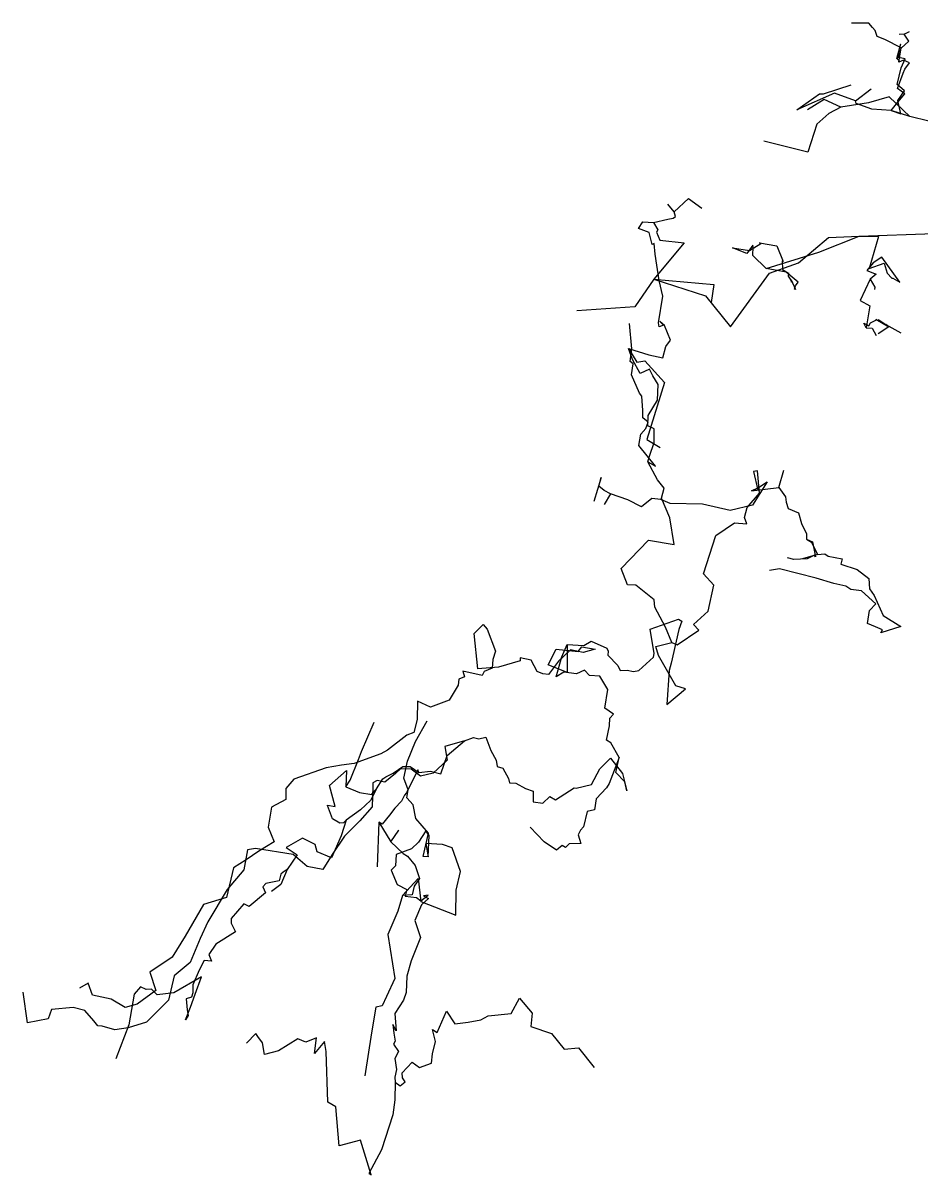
# Model space of a CAD drawing. Extents: x -330 to 330, y -212 to 212.
# Drawn here: x -329.8 to 1, y -212 to 212 of the extents above; entities that cross this region are included whole.
import ezdxf

# ---------------------------------------------------------------- set-up
doc = ezdxf.new("R2010")
doc.units = 0
doc.layers.add('CentreLine', color=5, linetype='CONTINUOUS')

msp = doc.modelspace()

# ---------------------------------------------------------------- linework, layer by layer
at = {"layer": 'CentreLine'}
for p, q in [((-18.59, 211.96, 351.65), (-24.93, 211.96, 334.23)), ((-17.3, 210.37, 355.07), (-18.59, 211.96, 355.25)), ((-18.59, 211.96, 355.25), (-18.59, 211.96, 351.65)), ((-16.3, 209.26, 352.94), (-17.3, 210.37, 355.07)), ((-15.55, 206.97, 352.94), (-16.3, 209.26, 352.94)), ((-5.56, 207.88, 361.62), (-7.38, 207.79, 361.2)), ((-5.56, 207.88, 361.62), (-3.63, 208.82, 364.7)), ((-3.83, 205.32, 361.25), (-5.56, 207.88, 361.62)), ((-12.72, 205.88, 352.51), (-15.55, 206.97, 352.94)), ((-6.69, 202.81, 355.46), (-12.72, 205.88, 349.78)), ((-12.72, 205.88, 349.78), (-12.72, 205.88, 352.51)), ((-8.31, 198.97, 355.07), (-6.79, 204.26, 355.07)), ((-6.79, 204.26, 355.07), (-6.79, 204.26, 350.07)), ((-6.64, 202.7, 359.2), (-3.83, 205.32, 361.25)), ((-7.68, 199.33, 357.78), (-8.31, 198.97, 355.07)), ((-7.68, 199.33, 357.78), (-6.64, 202.7, 359.2)), ((-5.27, 198.81, 358.44), (-7.68, 199.33, 357.78)), ((-7.53, 197.5, 353.92), (-6.69, 202.81, 355.46)), ((-8.31, 198.97, 355.07), (-7.11, 197.64, 354.76)), ((-8.17, 189.32, 354.78), (-6.75, 195.48, 357.46)), ((-5.9, 198.26, 357.77), (-7.53, 197.5, 356.37)), ((-7.53, 197.5, 356.37), (-7.53, 197.5, 353.92)), ((-6.75, 195.48, 357.46), (-5.27, 198.81, 358.44)), ((-3.62, 197.29, 358.43), (-5.9, 198.26, 357.77)), ((-5.4, 195, 357.32), (-3.62, 197.29, 358.43)), ((-8.04, 187.83, 354.44), (-5.97, 193.54, 357.01)), ((-5.97, 193.54, 357.01), (-5.4, 195, 357.32)), ((-35.3, 185.9, 294.71), (-25.14, 189.2, 295.27)), ((-23.5, 183.3, 310.68), (-17.74, 187.79, 310.55)), ((-5.47, 187.06, 354.72), (-8.17, 189.32, 354.78)), ((-8.17, 189.32, 354.78), (-8.17, 189.32, 349.78)), ((-5.38, 185.96, 354.15), (-8.04, 187.83, 354.44)), ((-7.96, 183.5, 353.63), (-5.47, 187.06, 354.72)), ((-31.28, 186.13, 307.16), (-45.1, 179.98, 312.97)), ((-45.1, 179.98, 312.97), (-36.71, 185.85, 305.8)), ((-35.05, 183.78, 356.87), (-41.15, 179.97, 360.37)), ((-36.71, 185.85, 305.8), (-35.3, 185.9, 299.7)), ((-35.3, 185.9, 299.7), (-35.3, 185.9, 294.71)), ((-28.9, 181.04, 353.58), (-35.05, 183.78, 356.87)), ((-23.5, 183.3, 310.68), (-31.28, 186.13, 307.16)), ((-18.74, 182.65, 353.04), (-28.9, 181.04, 353.58)), ((-23.25, 182.4, 307.2), (-23.5, 183.3, 310.68)), ((-17.46, 180.29, 337.26), (-23.25, 182.4, 331.7)), ((-23.25, 182.4, 331.7), (-23.25, 182.4, 307.2)), ((-11.06, 184.85, 355.64), (-18.74, 182.65, 353.04)), ((-3.51, 177.56, 351.18), (-11.06, 184.85, 355.64)), ((-10.38, 179.79, 353.8), (-7.98, 182.87, 353.8)), ((-7.98, 182.87, 353.8), (-5.38, 185.96, 354.15)), ((-6.82, 178.56, 353.72), (-7.96, 183.5, 353.63)), ((-33.35, 178.67, 354.84), (-37.74, 174.71, 350.22)), ((-28.9, 181.04, 353.58), (-33.35, 178.67, 354.84)), ((-10.38, 179.79, 339.7), (-17.46, 180.29, 337.26)), ((-3.51, 177.56, 351.18), (-10.38, 179.79, 352.2)), ((-10.38, 179.79, 352.2), (-10.38, 179.79, 339.7)), ((-10.38, 179.79, 352.2), (-6.82, 178.56, 353.72)), ((-10.38, 179.79, 352.2), (-10.38, 179.79, 353.8)), ((-37.74, 174.71, 350.22), (-41.06, 164.5, 348.33)), ((16.97, 172.45, 355.28), (-3.51, 177.56, 351.18)), ((-41.06, 164.5, 348.33), (-57.26, 168.54, 348.62)), ((-90.25, 142.46, 201.36), (-92.49, 145.33, 204.01)), ((-92.49, 145.33, 204.01), (-92.49, 145.33, 207.83)), ((-90.25, 142.46, 201.36), (-85, 147.36, 199.57)), ((-85, 147.36, 199.57), (-80.02, 143.87, 200.43)), ((-85, 147.36, 199.57), (-85, 147.36, 218.07)), ((-92.49, 139.82, 198.96), (-90.56, 140.19, 198.21)), ((-90.56, 140.19, 198.21), (-89.76, 140.77, 201.24)), ((-89.76, 140.77, 201.24), (-90.25, 142.46, 201.36)), ((-103.33, 136.3, 197.56), (-101.76, 138.81, 197.67)), ((-99.4, 134.87, 197.12), (-103.33, 136.3, 197.56)), ((-101.76, 138.81, 197.67), (-97.77, 138.6, 198.3)), ((-97.77, 138.6, 198.3), (-92.49, 139.82, 198.96)), ((-97.77, 138.6, 198.3), (-96.24, 135.83, 199.32)), ((-96.24, 135.83, 199.32), (-96.73, 135.03, 200.2)), ((-98.3, 130.44, 194.9), (-99.4, 134.87, 197.12)), ((-96.73, 135.03, 200.2), (-95.53, 132.05, 199.64)), ((-95.53, 132.05, 199.64), (-86.5, 131.1, 196.69)), ((-44.46, 123.75, 236), (-33.47, 132.98, 244.28)), ((-36.93, 127.58, 239.37), (-22.1, 133.57, 244.88)), ((-33.47, 132.98, 244.28), (-22.1, 133.57, 244.88)), ((-22.1, 133.57, 244.88), (5.41, 134.53, 251.23)), ((-22.1, 133.57, 244.88), (-15.04, 133.45, 244.39)), ((-15.04, 133.45, 244.39), (-18.43, 121.63, 221.25)), ((-97.54, 130.78, 194.73), (-98.3, 130.44, 194.9)), ((-86.5, 131.1, 196.69), (-97.74, 117.71, 210.34)), ((-97.26, 126.85, 150.21), (-97.54, 130.78, 151.34)), ((-97.54, 130.78, 151.34), (-97.54, 130.78, 194.73)), ((-63.43, 127.11, 154.35), (-68.72, 129.25, 152.4)), ((-68.72, 129.25, 152.4), (-62.45, 128.22, 154.15)), ((-61.31, 130.19, 185.73), (-63.43, 127.11, 154.35)), ((-62.45, 128.22, 154.15), (-58.34, 130.84, 154.07)), ((-61.23, 130.08, 207.92), (-61.31, 130.19, 185.73)), ((-61.31, 126.46, 228.27), (-61.17, 129.56, 218.16)), ((-61.17, 129.56, 218.16), (-61.23, 130.08, 207.92)), ((-58.34, 130.84, 154.07), (-58.86, 131.04, 170.63)), ((-58.86, 131.04, 170.63), (-52.45, 129.99, 173.09)), ((-56.4, 121.63, 222.88), (-36.93, 127.58, 239.37)), ((-52.45, 129.99, 173.09), (-50.07, 124.25, 175.37)), ((-95.73, 117.16, 143.09), (-97.26, 126.85, 150.21)), ((-56.4, 121.63, 222.88), (-61.31, 126.46, 228.27)), ((-55.12, 119.87, 229.45), (-44.46, 123.75, 236)), ((-50.07, 124.25, 175.37), (-50.44, 124.4, 188.93)), ((-50.44, 124.4, 188.93), (-50.31, 121.24, 189.14)), ((-16.95, 123.77, 187.75), (-19.38, 120.88, 179.65)), ((-18.43, 121.63, 221.25), (-12.98, 123.61, 219.7)), ((-13.87, 125.77, 211.69), (-16.95, 123.77, 210.5)), ((-16.95, 123.77, 210.5), (-16.95, 123.77, 187.75)), ((-7.17, 116.55, 207.32), (-13.87, 125.77, 211.69)), ((-12.98, 123.61, 219.7), (-11.91, 119.86, 218.8)), ((-69.48, 100.11, 219.08), (-55.12, 119.87, 229.45)), ((-48.95, 120.22, 222.26), (-56.4, 121.63, 222.88)), ((-50.31, 121.24, 189.14), (-48.11, 119.94, 189.33)), ((-44.54, 116.65, 217.27), (-48.95, 120.22, 222.26)), ((-48.2, 119.98, 186.65), (-48.29, 118.77, 186.78)), ((-48.29, 118.77, 186.78), (-46.83, 116.54, 186.82)), ((-48.11, 119.94, 189.33), (-48.2, 119.98, 186.65)), ((-19.38, 120.88, 179.65), (-15.84, 119.59, 179.12)), ((-15.84, 119.59, 179.12), (-18.12, 117.75, 173.38)), ((-11.91, 119.86, 218.8), (-10.16, 118.12, 218.41)), ((-97.74, 117.71, 210.34), (-104.63, 107.5, 207.04)), ((-97.74, 117.71, 210.34), (-78.74, 111.54, 205.36)), ((-97.74, 117.71, 210.34), (-75.68, 115.78, 200.49)), ((-94.42, 111.49, 144.43), (-95.73, 117.16, 143.09)), ((-75.68, 115.78, 198.39), (-76.62, 109.11, 190.07)), ((-75.68, 115.78, 200.49), (-75.68, 115.78, 198.39)), ((-47.05, 116.63, 196.65), (-47.13, 117.49, 199.06)), ((-47.13, 117.49, 199.06), (-45.59, 113.85, 199.91)), ((-46.83, 116.54, 186.82), (-47.05, 116.63, 196.65)), ((-45.94, 113.99, 212.94), (-45.57, 115.27, 216.82)), ((-45.57, 115.27, 216.82), (-44.54, 116.65, 217.27)), ((-18.12, 117.75, 128.62), (-21.77, 109.91, 136.14)), ((-18.12, 117.75, 173.38), (-18.12, 117.75, 145.23)), ((-18.12, 117.75, 145.23), (-18.12, 117.75, 128.62)), ((-18.12, 117.75, 128.62), (-16.35, 114.8, 128.62)), ((-16.35, 114.8, 128.62), (-16.53, 113.92, 127.51)), ((-10.16, 118.12, 218.41), (-9.75, 118.04, 219.95)), ((-9.75, 118.04, 219.95), (-7.17, 116.55, 220.22)), ((-7.17, 116.55, 220.22), (-7.17, 116.55, 207.32)), ((-95.97, 101.68, 140.22), (-94.42, 111.49, 144.43)), ((-78.74, 111.54, 205.36), (-69.48, 100.11, 219.08)), ((-45.59, 113.85, 199.91), (-45.94, 113.99, 212.94)), ((-16.53, 113.92, 127.51), (-16.53, 113.92, 113.19)), ((-104.63, 107.5, 207.04), (-126.01, 106.01, 194.67)), ((-21.77, 109.91, 136.14), (-18.25, 107.87, 137.54)), ((-18.25, 107.87, 137.54), (-19.53, 99.84, 136.68)), ((-93.83, 100.61, 133.52), (-95.51, 102.1, 134.21)), ((-95.51, 102.1, 134.21), (-94.11, 100.79, 136.57)), ((-17.92, 101.68, 132.74), (-15.73, 102.7, 129.85)), ((-15.73, 102.7, 129.85), (-15.96, 102.98, 125.74)), ((-15.96, 102.98, 125.74), (-11.2, 100.12, 122.79)), ((-11.2, 100.12, 114.63), (-15.12, 102.76, 114.3)), ((-105.8, 92.01, -51.29), (-106.62, 101.38, -49.29)), ((-95.75, 100.1, 138.17), (-95.97, 101.68, 140.22)), ((-94.11, 100.79, 136.57), (-95.75, 100.1, 138.17)), ((-91.6, 95.23, 41.8), (-93.83, 100.61, 40.83)), ((-93.83, 100.61, 40.83), (-93.83, 100.61, 68.02)), ((-93.83, 100.61, 68.02), (-93.83, 100.61, 77.31)), ((-93.83, 100.61, 77.31), (-93.83, 100.61, 79.53)), ((-93.83, 100.61, 79.53), (-93.83, 100.61, 102.83)), ((-93.83, 100.61, 102.83), (-93.83, 100.61, 114.74)), ((-93.83, 100.61, 114.74), (-93.83, 100.61, 133.52)), ((-19.53, 99.84, 136.68), (-20.49, 101.51, 136.02)), ((-20.49, 101.51, 136.02), (-18.62, 100.47, 134.97)), ((-19.53, 99.84, 136.68), (-19.53, 99.84, 116.75)), ((-19.53, 99.84, 136.68), (-17.39, 99.61, 137.34)), ((-18.62, 100.47, 134.97), (-17.92, 101.68, 132.74)), ((-17.39, 99.61, 137.34), (-15.92, 96.97, 137.5)), ((-11.2, 100.12, 114.63), (-15.18, 97.55, 115.64)), ((-11.2, 100.12, 114.63), (-12.31, 101.02, 115.87)), ((-12.31, 101.02, 115.87), (-6.78, 97.95, 118.42)), ((-11.2, 100.12, 122.79), (-11.2, 100.12, 114.63)), ((-93.34, 92.93, 39.3), (-91.6, 95.23, 41.8)), ((-105.49, 88.18, 30.07), (-107.04, 92.23, 29.76)), ((-107.04, 92.23, 29.76), (-99.57, 89.8, 31.29)), ((-107.04, 92.23, 29.76), (-103.89, 87.19, 32.79)), ((-106.36, 87.4, -53.26), (-105.8, 92.01, -51.29)), ((-99.57, 89.8, 31.29), (-94.39, 88.7, 31.1)), ((-94.39, 88.7, 31.1), (-93.34, 92.93, 39.3)), ((-105.27, 86.49, -53), (-106.36, 87.4, -53.26)), ((-105.97, 82.48, -52.21), (-105.27, 86.49, -53)), ((-102.7, 82.93, 19.35), (-105.49, 88.18, 30.07)), ((-103.89, 87.19, 32.79), (-100.98, 87.65, 33.42)), ((-100.98, 87.65, 33.42), (-93.83, 79.71, 20.22)), ((-102.99, 75.79, -52.6), (-105.97, 82.48, -52.21)), ((-99.27, 84.6, 16.68), (-102.7, 82.93, 19.35)), ((-98.09, 82.17, 15.96), (-99.27, 84.6, 16.68)), ((-96.14, 78.93, -3.49), (-98.09, 82.17, 15.96)), ((-93.83, 79.71, 20.22), (-100.25, 58.71, 24.49)), ((-96.34, 73.18, -5.81), (-96.14, 78.93, -3.49)), ((-102.17, 74.66, -52.45), (-102.99, 75.79, -52.6)), ((-101.71, 69.32, -51.6), (-102.17, 74.66, -52.45)), ((-99.76, 67.5, -6.74), (-96.34, 73.18, -5.81)), ((-101.8, 66.69, -50.65), (-101.71, 69.32, -51.6)), ((-99.77, 65.04, -48.75), (-101.8, 66.69, -50.65)), ((-100.59, 62.79, -47.87), (-99.77, 65.04, -48.75)), ((-99.96, 63.69, -7.08), (-99.76, 67.5, -6.74)), ((-97.53, 62.61, -8.74), (-99.96, 63.69, -7.08)), ((-103.26, 56.46, -47.87), (-102.52, 60.64, -47.87)), ((-102.52, 60.64, -47.87), (-100.59, 62.79, -47.87)), ((-97.62, 57.61, -10.76), (-97.53, 62.61, -8.74)), ((-97.09, 48.85, -51.06), (-103.26, 56.46, -47.87)), ((-100.25, 58.71, 24.49), (-95.38, 55.78, 28.18)), ((-99.27, 52.51, -15.1), (-97.62, 57.61, -10.76)), ((-99.93, 50.49, -21.66), (-99.27, 52.51, -15.1)), ((-96.29, 43.91, -50.46), (-99.93, 50.49, -52.06)), ((-99.93, 50.49, -52.06), (-99.93, 50.49, -21.66)), ((-99.93, 50.49, -52.06), (-97.09, 48.85, -51.06)), ((-59.53, 47.19, -84.79), (-60.99, 46.88, -86.51)), ((-60.99, 46.88, -86.51), (-59.43, 40.11, -86.87)), ((-58.81, 39, -84.5), (-59.53, 47.19, -84.79)), ((-51.71, 41.02, -103.98), (-49.87, 47.43, -102.19)), ((-117.05, 44.7, -212.51), (-119.74, 35.91, -215.32)), ((-117.97, 41.51, -205.71), (-117.05, 44.7, -212.51)), ((-93.93, 40.78, -54.12), (-96.29, 43.91, -50.46)), ((-55.99, 43.15, -138.42), (-61.39, 34.51, -138.59)), ((-59.15, 41.09, -109.09), (-55.99, 43.15, -112.61)), ((-55.99, 43.15, -112.61), (-55.99, 43.15, -138.42)), ((-115.96, 39.88, -204.09), (-117.97, 41.51, -205.71)), ((-113.61, 38.68, -203.18), (-115.97, 34.74, -201.04)), ((-113.61, 38.68, -203.18), (-115.96, 39.88, -204.09)), ((-107.25, 36.49, -201.26), (-113.61, 38.68, -203.18)), ((-94.91, 37.11, -58.76), (-93.93, 40.78, -57.75)), ((-93.93, 40.78, -57.75), (-93.93, 40.78, -54.12)), ((-63.4, 33.72, -84.62), (-58.81, 39, -84.5)), ((-61.71, 39.79, -108.89), (-59.15, 41.09, -109.09)), ((-61.71, 39.79, -108.89), (-51.71, 41.02, -103.98)), ((-59.43, 40.11, -86.87), (-61.71, 39.79, -87.11)), ((-61.71, 39.79, -87.11), (-61.71, 39.79, -108.89)), ((-51.71, 41.02, -103.98), (-49.24, 37.61, -107.27)), ((-102.22, 33.93, -199.64), (-107.25, 36.49, -201.26)), ((-98.47, 36.96, -197.78), (-102.22, 33.93, -199.64)), ((-95.17, 36.56, -194.34), (-98.47, 36.96, -197.78)), ((-91.66, 35.14, -164.17), (-95.17, 36.56, -169.19)), ((-95.17, 36.56, -169.19), (-95.17, 36.56, -194.34)), ((-91.81, 29.81, -58.76), (-94.91, 37.11, -58.76)), ((-79.79, 34.93, -160.54), (-91.66, 35.14, -164.17)), ((-69.66, 32.6, -146.24), (-79.79, 34.93, -160.54)), ((-61.39, 34.51, -138.59), (-69.66, 32.6, -146.24)), ((-49.24, 37.61, -107.27), (-49.03, 35.68, -110.38)), ((-49.03, 35.68, -110.38), (-48.22, 33.3, -110.64)), ((-90.26, 20, -58.76), (-91.81, 29.81, -58.76)), ((-64.34, 29.95, -81.9), (-63.4, 33.72, -84.62)), ((-63.47, 27.69, -80.97), (-64.34, 29.95, -81.9)), ((-48.22, 33.3, -110.64), (-44.52, 31.73, -111.8)), ((-44.52, 31.73, -111.8), (-43.37, 27.73, -112.6)), ((-74.88, 23.41, -79.65), (-68.05, 28.01, -80.08)), ((-68.05, 28.01, -80.08), (-63.47, 27.69, -80.97)), ((-43.37, 27.73, -112.6), (-41.49, 24.03, -113.26)), ((-109.7, 11.28, -57.82), (-99.67, 21.66, -60.62)), ((-99.67, 21.66, -60.62), (-90.26, 20, -58.76)), ((-79.45, 9.32, -80.43), (-74.88, 23.41, -79.65)), ((-41.49, 24.03, -113.26), (-41.56, 21.97, -111.97)), ((-41.56, 21.97, -111.97), (-39.67, 20.93, -112.28)), ((-41.56, 21.97, -111.97), (-39.36, 21, -112.44)), ((-39.67, 20.93, -112.28), (-37.43, 16.33, -112.72)), ((-39.36, 21, -112.44), (-38.2, 15.54, -114.36)), ((-46.17, 14.55, -119.07), (-48.48, 15.21, -119.89)), ((-41.25, 14.81, -116.77), (-46.17, 14.55, -119.07)), ((-37.43, 16.33, -112.72), (-43, 14.74, -116.34)), ((-38.54, 16.07, -115.11), (-41.25, 14.81, -116.77)), ((-38.2, 15.54, -114.36), (-38.54, 16.07, -115.11)), ((-37.43, 16.33, -112.72), (-34.81, 16.66, -111.08)), ((-34.81, 16.66, -111.08), (-33.5, 15.77, -112.31)), ((-33.5, 15.77, -112.31), (-28.41, 14.78, -113.32)), ((-28.41, 14.78, -113.32), (-28.91, 12.76, -116.65)), ((-28.91, 12.76, -116.65), (-28.91, 12.76, -121.28)), ((-28.91, 12.76, -121.28), (-22.92, 10.81, -120.95)), ((-107.37, 5.19, -57.7), (-109.7, 11.28, -57.82)), ((-75.67, 5.11, -81.73), (-79.45, 9.32, -80.43)), ((-51.48, 11.05, -155.57), (-55.08, 10.54, -157.04)), ((-37.97, 7.68, -155.82), (-51.48, 11.05, -155.57)), ((-22.92, 10.81, -120.95), (-18.56, 7.53, -123.86)), ((-104.3, 5.03, -58.19), (-107.37, 5.19, -57.7)), ((-97.52, -0.27, -67.89), (-104.3, 5.03, -68.49)), ((-104.3, 5.03, -68.49), (-104.3, 5.03, -58.19)), ((-77.7, -4.44, -78.37), (-75.67, 5.11, -81.73)), ((-31.44, 5.68, -152.19), (-37.97, 7.68, -155.82)), ((-27.03, 4.67, -150.89), (-31.44, 5.68, -152.19)), ((-25.22, 3.44, -149.41), (-27.03, 4.67, -150.89)), ((-18.56, 7.53, -123.86), (-18.37, 3.73, -121.39)), ((-21.32, 3.03, -148.58), (-25.22, 3.44, -149.41)), ((-16, -1.76, -144.77), (-21.32, 3.03, -148.58)), ((-18.37, 3.73, -121.39), (-16.62, 1.34, -119.68)), ((-16.62, 1.34, -119.68), (-13.34, -6.04, -124.34)), ((-97.38, -2.95, -70.06), (-97.52, -0.27, -67.89)), ((-93.41, -10.42, -83.86), (-97.38, -2.95, -80.78)), ((-97.38, -2.95, -80.78), (-97.38, -2.95, -70.06)), ((-18.29, -4.29, -143.6), (-16, -1.76, -144.77)), ((-99.01, -11.13, -110.35), (-88.68, -7.38, -103.48)), ((-88.68, -7.38, -103.48), (-87.42, -8.17, -102.55)), ((-87.42, -8.17, -102.55), (-88.46, -11.19, -100.31)), ((-83.05, -9.44, -79.27), (-77.7, -4.44, -78.37)), ((-19.13, -9.07, -143.68), (-18.29, -4.29, -143.6)), ((-13.34, -6.04, -124.34), (-6.87, -10.09, -136.09)), ((-163.75, -12.74, -216.88), (-160.43, -9.42, -216.88)), ((-160.43, -9.42, -216.88), (-159.05, -11.12, -217.07)), ((-159.05, -11.12, -217.07), (-155.97, -19.15, -224.55)), ((-97.59, -20.08, -112.8), (-99.01, -11.13, -111.85)), ((-99.01, -11.13, -111.85), (-99.01, -11.13, -110.35)), ((-91.04, -15.99, -85.59), (-93.41, -10.42, -83.86)), ((-88.46, -11.19, -100.31), (-91.33, -23.65, -100.54)), ((-89.11, -16.85, -79.31), (-81.15, -11.48, -78.98)), ((-81.15, -11.48, -78.98), (-83.05, -9.44, -79.27)), ((-16.16, -10.21, -142.4), (-19.13, -9.07, -143.68)), ((-13.51, -11.34, -140.61), (-16.16, -10.21, -140.61)), ((-16.16, -10.21, -140.61), (-16.16, -10.21, -142.4)), ((-6.87, -10.09, -136.09), (-14.22, -12.48, -138.76)), ((-14.22, -12.48, -138.76), (-13.51, -11.34, -140.61)), ((-162.39, -25.72, -218.02), (-163.75, -12.74, -216.88)), ((-131.51, -21.26, -125.8), (-129.57, -16.7, -126.15)), ((-129.57, -16.7, -126.15), (-123.4, -17.14, -124.83)), ((-129.57, -16.7, -126.15), (-129.57, -27.1, -126.15)), ((-123.4, -17.14, -122.28), (-120.71, -15.52, -121.95)), ((-120.71, -15.52, -121.95), (-115.03, -18.05, -120.97)), ((-96.97, -17.47, -85.38), (-91.04, -15.99, -85.59)), ((-91.04, -15.99, -85.59), (-91.04, -15.99, -80.34)), ((-91.04, -15.99, -80.34), (-89.11, -16.85, -79.31)), ((-155.97, -19.15, -224.55), (-156.92, -22.27, -226.07)), ((-136.62, -24.26, -126.15), (-133.57, -18.52, -126.15)), ((-133.57, -18.52, -126.15), (-125.48, -19.37, -128.95)), ((-128.33, -18.73, -146.44), (-132.72, -22.82, -146.64)), ((-123.67, -19.72, -145.93), (-128.33, -18.73, -146.44)), ((-125.48, -19.37, -128.95), (-124.2, -17.61, -129.96)), ((-124.2, -17.61, -129.96), (-119.31, -18.47, -131.11)), ((-119.31, -18.47, -131.11), (-123.67, -19.72, -145.93)), ((-123.4, -17.14, -124.83), (-123.4, -17.14, -122.28)), ((-115.03, -18.05, -120.97), (-114.48, -19.17, -120.73)), ((-114.48, -19.17, -120.73), (-114.66, -20.64, -120.7)), ((-114.66, -20.64, -120.7), (-110.88, -24.42, -116.96)), ((-97.87, -21.38, -115.64), (-97.59, -20.08, -112.8)), ((-96.03, -20.75, -87.86), (-96.97, -17.47, -85.38)), ((-89.59, -31.91, -95.13), (-96.03, -20.75, -94.46)), ((-96.03, -20.75, -94.46), (-96.03, -20.75, -87.86)), ((-154.79, -25.05, -216.4), (-162.39, -25.72, -218.02)), ((-156.92, -22.27, -226.07), (-157.2, -25.49, -226.76)), ((-146.82, -22.77, -179.51), (-154.79, -25.05, -185.1)), ((-154.79, -25.05, -185.1), (-154.79, -25.05, -216.4)), ((-142.88, -22.46, -169.26), (-146.82, -21.62, -173.01)), ((-146.82, -21.62, -173.01), (-146.82, -22.77, -179.51)), ((-140.65, -26.66, -163.59), (-142.88, -22.46, -169.26)), ((-129.57, -27.1, -126.15), (-136.62, -24.26, -126.15)), ((-132.72, -22.82, -156.04), (-136.42, -27.73, -159.18)), ((-133.62, -28.64, -127.16), (-131.51, -21.26, -125.8)), ((-132.72, -22.82, -146.64), (-132.72, -22.82, -156.04)), ((-110.88, -24.42, -116.96), (-110.14, -26.27, -118.21)), ((-103.2, -26.35, -115.64), (-97.87, -21.38, -115.64)), ((-91.33, -23.65, -100.54), (-92.08, -26.27, -100.49)), ((-169.49, -29.46, -233.81), (-169.72, -31.65, -234.99)), ((-167.34, -28.63, -233.81), (-169.49, -29.46, -233.81)), ((-160.91, -28.21, -229.94), (-167.97, -26.58, -233.32)), ((-167.97, -26.58, -233.32), (-167.34, -28.63, -233.81)), ((-160.07, -26.71, -227.48), (-160.91, -28.21, -229.94)), ((-157.2, -25.49, -226.76), (-160.07, -26.71, -227.48)), ((-138.59, -27.58, -162.29), (-140.65, -26.66, -163.59)), ((-136.42, -27.73, -159.18), (-138.59, -27.58, -162.29)), ((-130.84, -26.9, -126.52), (-133.62, -28.64, -127.16)), ((-126.13, -27.56, -125.6), (-130.84, -26.9, -126.52)), ((-123.19, -26.25, -123.89), (-126.13, -27.56, -125.6)), ((-121.4, -28.11, -125.04), (-123.19, -26.25, -123.89)), ((-117.61, -28.45, -123.73), (-121.4, -28.11, -125.04)), ((-114.6, -33.27, -122.83), (-117.61, -28.45, -123.73)), ((-110.14, -26.27, -118.21), (-107.48, -26.17, -116.97)), ((-107.48, -26.17, -116.97), (-105.21, -26.74, -116.43)), ((-105.21, -26.74, -116.43), (-103.2, -26.35, -115.64)), ((-92.08, -26.27, -100.49), (-92.97, -38.87, -101.15)), ((-169.72, -31.65, -234.99), (-173.04, -37.17, -237.46)), ((-115.68, -40.14, -121.85), (-114.6, -33.27, -122.83)), ((-92.97, -38.87, -101.15), (-86.04, -33.06, -101.15)), ((-86.04, -33.06, -93.7), (-89.59, -31.91, -95.13)), ((-86.04, -33.06, -101.15), (-86.04, -33.06, -93.7)), ((-184.6, -37.63, -275.4), (-184.72, -44.39, -279.3)), ((-179.92, -39.81, -271.79), (-184.6, -37.63, -275.4)), ((-173.04, -37.17, -237.46), (-179.92, -39.81, -241.89)), ((-179.92, -39.81, -241.89), (-179.92, -39.81, -271.79)), ((-112.51, -42.44, -121.71), (-115.68, -40.14, -121.85)), ((-205.24, -56.11, -240.85), (-200.64, -45.29, -224.67)), ((-184.72, -44.39, -279.3), (-185.99, -49.15, -281.5)), ((-185.36, -52.41, -269.4), (-181.14, -44.79, -271.25)), ((-114.02, -46.7, -121.29), (-113.87, -43.81, -121.54)), ((-113.87, -43.81, -121.54), (-112.51, -42.44, -121.71)), ((-188.6, -50.1, -322.48), (-195.65, -55.6, -329.72)), ((-185.99, -49.15, -281.5), (-188.6, -50.1, -290.58)), ((-188.6, -50.1, -290.58), (-188.6, -50.1, -322.48)), ((-162.11, -51.45, -192), (-159.55, -50.86, -191.44)), ((-159.55, -50.86, -191.44), (-157.69, -55.71, -191.44)), ((-115.05, -51.98, -119.54), (-114.02, -46.7, -121.29)), ((-188.3, -59.68, -272.09), (-185.36, -52.41, -269.4)), ((-167.38, -52.14, -204.53), (-174.55, -54.33, -224.04)), ((-174.55, -54.33, -224.04), (-173.76, -59.3, -231.5)), ((-173.72, -57.65, -226.39), (-167.38, -52.14, -204.53)), ((-167.38, -52.14, -204.53), (-164, -50.98, -195.67)), ((-164, -50.98, -195.67), (-162.11, -51.45, -192)), ((-113.56, -52.91, -119.45), (-115.05, -51.98, -119.54)), ((-110.43, -58.33, -140.85), (-113.56, -52.91, -123.65)), ((-113.56, -52.91, -123.65), (-113.56, -52.91, -119.45)), ((-209.43, -66.64, -251.3), (-206.36, -59.03, -241.86)), ((-198.17, -56.94, -333.55), (-207.97, -60.51, -343.62)), ((-206.36, -59.03, -241.86), (-205.24, -56.11, -240.85)), ((-195.65, -55.6, -332.62), (-198.17, -56.94, -333.55)), ((-195.65, -55.6, -329.72), (-195.65, -55.6, -332.62)), ((-173.76, -59.3, -231.5), (-178.84, -64.04, -238.7)), ((-176.02, -64.33, -237.7), (-173.72, -57.65, -226.39)), ((-157.69, -55.71, -191.44), (-155.72, -59.27, -190.94)), ((-155.72, -59.27, -190.94), (-155.35, -61.6, -190.49)), ((-117.53, -62.56, -169.27), (-113.59, -58.62, -168.29)), ((-110.43, -58.33, -161.75), (-114.11, -67.9, -165.08)), ((-113.59, -58.62, -168.29), (-109.21, -64.23, -166.11)), ((-111.7, -63.83, -158.22), (-110.43, -58.33, -161.75)), ((-110.43, -58.33, -161.75), (-110.43, -58.33, -140.85)), ((-218.26, -62.16, -350.93), (-230.15, -66.26, -359.1)), ((-212.6, -61.16, -346.11), (-218.26, -62.16, -350.93)), ((-217.07, -68.63, -261.61), (-210.81, -63.14, -255.44)), ((-207.97, -60.51, -343.62), (-212.6, -61.16, -346.11)), ((-210.81, -63.14, -255.44), (-211.03, -69.1, -254.45)), ((-193.62, -64.13, -251.58), (-190.06, -61.64, -245.82)), ((-190.85, -62.47, -247.95), (-192.71, -64.2, -249.54)), ((-186.97, -62.6, -245.88), (-190.85, -62.47, -247.95)), ((-190.06, -61.64, -245.82), (-187.35, -61.64, -245.04)), ((-189.64, -65.98, -274.57), (-188.3, -59.68, -272.09)), ((-184.5, -62.82, -245.39), (-188.67, -71.36, -249.42)), ((-187.35, -61.64, -245.04), (-184.15, -63.8, -244.15)), ((-183.51, -65.21, -244.05), (-186.97, -62.6, -245.88)), ((-184.15, -63.8, -244.15), (-184.5, -62.82, -245.39)), ((-184.15, -63.8, -244.15), (-179.92, -63.36, -238.7)), ((-179.92, -63.36, -238.7), (-176.02, -64.33, -237.7)), ((-155.35, -61.6, -190.49), (-153.28, -62.27, -190.22)), ((-153.28, -62.27, -190.22), (-151.12, -66.01, -189.92)), ((-120.59, -68.32, -174.55), (-117.53, -62.56, -169.27)), ((-230.15, -66.26, -359.1), (-233.05, -69.7, -359.1)), ((-211.03, -69.1, -254.45), (-209.43, -66.64, -251.3)), ((-201.05, -67.66, -256.29), (-201.08, -69.06, -256.17)), ((-199.47, -66.82, -256.1), (-201.05, -67.66, -256.29)), ((-199.75, -69.84, -254.82), (-197.39, -66.2, -251.55)), ((-196.68, -67.41, -255.6), (-199.47, -66.82, -256.1)), ((-197.39, -66.2, -251.55), (-196.3, -65.49, -252.86)), ((-192.71, -64.2, -253.84), (-196.68, -67.41, -255.6)), ((-196.3, -65.49, -252.86), (-193.62, -64.13, -251.58)), ((-192.71, -64.2, -249.54), (-192.71, -64.2, -253.84)), ((-188.1, -70.19, -274.49), (-189.64, -65.98, -274.57)), ((-178.84, -64.04, -238.7), (-183.51, -65.21, -244.05)), ((-151.12, -66.01, -189.92), (-150.84, -67.62, -189.95)), ((-150.84, -67.62, -189.95), (-148.45, -67.78, -189.78)), ((-148.45, -67.78, -189.78), (-144.85, -69.7, -189.71)), ((-108.32, -67.33, -159.35), (-111.7, -63.83, -158.22)), ((-109.21, -64.23, -166.11), (-107.61, -70.64, -165.77)), ((-107.61, -70.64, -160.72), (-108.32, -67.33, -159.35)), ((-233.05, -69.7, -359.1), (-233.05, -73.82, -360.36)), ((-214.94, -76.36, -263.77), (-217.07, -68.63, -261.61)), ((-211.03, -69.1, -254.45), (-206.01, -71.2, -254.09)), ((-206.01, -71.2, -254.09), (-201.48, -71.89, -253.3)), ((-199.75, -69.84, -254.82), (-201.92, -74.11, -257.66)), ((-201.5, -71.75, -255.9), (-199.75, -69.84, -254.82)), ((-201.48, -71.89, -253.3), (-201.5, -71.75, -255.9)), ((-201.08, -69.06, -256.17), (-201.34, -76.52, -259.03)), ((-188.67, -71.36, -249.42), (-189.37, -72.23, -250.12)), ((-188.62, -73.12, -276.35), (-188.1, -70.19, -274.49)), ((-144.85, -69.7, -189.71), (-142.15, -70.73, -189.61)), ((-142.15, -70.73, -189.61), (-142.08, -74.59, -189.06)), ((-133.93, -73.88, -187.7), (-127, -69.54, -179.8)), ((-127, -69.54, -179.8), (-126.28, -69.63, -179.45)), ((-126.28, -69.63, -179.45), (-120.59, -68.32, -174.55)), ((-115.11, -69.51, -165.28), (-118.92, -73.59, -166.06)), ((-114.11, -67.9, -165.08), (-115.11, -69.51, -165.28)), ((-107.61, -70.64, -165.77), (-107.61, -70.64, -160.72)), ((-233.05, -73.82, -360.36), (-238.31, -76.62, -361.62)), ((-217.72, -76, -268.14), (-217.74, -75.87, -267.79)), ((-217.74, -75.87, -267.79), (-214.94, -76.36, -263.77)), ((-215.91, -80.93, -270.54), (-217.72, -76, -268.14)), ((-201.92, -74.11, -257.66), (-205.6, -77.54, -259.87)), ((-190.56, -74.37, -251.06), (-193.03, -77.02, -251.89)), ((-189.37, -72.23, -250.12), (-190.56, -74.37, -251.06)), ((-186.28, -75.72, -276.53), (-188.62, -73.12, -276.35)), ((-185.3, -80.77, -278.2), (-186.28, -75.72, -276.53)), ((-142.08, -74.59, -189.06), (-138.55, -75.09, -187.9)), ((-138.55, -75.09, -187.9), (-136.01, -72.72, -187.9)), ((-136.01, -72.72, -187.9), (-133.93, -73.88, -187.7)), ((-118.92, -73.59, -166.06), (-119.47, -77.54, -166.98)), ((-238.31, -76.62, -361.62), (-239.61, -83.96, -363.07)), ((-205.6, -77.54, -259.87), (-210.83, -81.35, -264.07)), ((-201.34, -76.52, -259.03), (-205.9, -81.58, -261.92)), ((-194.91, -79.52, -254), (-197.68, -82.81, -256.59)), ((-193.03, -77.02, -251.89), (-194.91, -79.52, -254)), ((-122.19, -78.21, -169.12), (-123.6, -83.9, -170.15)), ((-119.47, -77.54, -168.52), (-122.19, -78.21, -169.12)), ((-119.47, -77.54, -166.98), (-119.47, -77.54, -168.52)), ((-239.61, -83.96, -363.07), (-237.44, -89.34, -362.97)), ((-213.25, -82.54, -269.43), (-215.91, -80.93, -270.54)), ((-211.92, -82.38, -267.03), (-213.25, -82.54, -269.43)), ((-210.83, -81.35, -264.07), (-212.71, -87.16, -272.48)), ((-210.83, -81.35, -264.07), (-211.92, -82.38, -267.03)), ((-205.9, -81.58, -261.92), (-211.53, -87.22, -266.91)), ((-198.87, -82.15, -256.98), (-199.44, -98.57, -268.06)), ((-197.68, -82.81, -256.59), (-198.87, -82.15, -256.98)), ((-198.87, -82.15, -256.98), (-194.51, -89.41, -257.27)), ((-180.61, -86.16, -280.39), (-185.3, -80.77, -278.2)), ((-138.04, -89.33, -179.22), (-143.2, -83.98, -180.8)), ((-123.6, -83.9, -170.15), (-124.66, -85.08, -170.37)), ((-227.01, -87.97, -294.29), (-232.94, -91.39, -312.14)), ((-222.31, -90.36, -290.99), (-227.01, -87.97, -294.29)), ((-212.71, -87.16, -272.48), (-216.31, -95.25, -278.01)), ((-211.53, -87.22, -266.91), (-215.99, -94.08, -275.68)), ((-194.51, -89.41, -257.27), (-191.51, -85.13, -256.45)), ((-191.51, -85.13, -256.45), (-191.51, -85.13, -246.63)), ((-181.63, -85.35, -294.78), (-184.31, -89.48, -296.77)), ((-182.59, -94.74, -285.68), (-180.61, -86.16, -280.39)), ((-180.36, -87.04, -287.41), (-181.63, -85.35, -294.78)), ((-180.77, -94.9, -285.74), (-180.36, -87.04, -287.41)), ((-124.66, -85.08, -170.37), (-125.53, -86.77, -170.64)), ((-125.53, -86.77, -170.64), (-125.53, -86.77, -175.54)), ((-125.53, -86.77, -175.54), (-124.54, -90.01, -175.72)), ((-247.14, -92.37, -322.97), (-248.55, -99.65, -336.35)), ((-243.04, -92.84, -366.94), (-247.63, -95.94, -372.29)), ((-244.27, -91.81, -323.65), (-247.14, -92.37, -322.97)), ((-230.37, -94.01, -294.8), (-244.27, -91.81, -323.65)), ((-237.44, -89.34, -362.97), (-243.04, -92.84, -366.94)), ((-232.94, -91.39, -312.14), (-228.89, -94.13, -312.22)), ((-221.6, -93.01, -292.21), (-222.31, -90.36, -290.99)), ((-216.31, -95.25, -278.01), (-221.6, -93.01, -292.21)), ((-194.51, -89.41, -257.27), (-194.51, -89.41, -259.76)), ((-194.51, -89.41, -259.76), (-189.96, -93.65, -260.31)), ((-186.8, -91.89, -308.85), (-192.45, -94.05, -311.29)), ((-184.31, -89.48, -296.77), (-186.8, -91.89, -308.85)), ((-175.41, -90.4, -286.04), (-181.55, -89.97, -286.47)), ((-181.55, -89.97, -286.47), (-181.55, -89.97, -286.27)), ((-181.55, -89.97, -286.27), (-180.77, -94.9, -285.74)), ((-171.83, -91.56, -285.64), (-175.41, -90.4, -286.04)), ((-168.83, -100.28, -289.36), (-171.83, -91.56, -285.64)), ((-133.54, -92.48, -179.03), (-138.04, -89.33, -179.22)), ((-131.45, -90.67, -176.65), (-133.54, -92.48, -176.79)), ((-133.54, -92.48, -176.79), (-133.54, -92.48, -179.03)), ((-130.15, -91.42, -176.3), (-131.45, -90.67, -176.65)), ((-128.86, -90.08, -176.17), (-130.15, -91.42, -176.3)), ((-124.54, -90.01, -175.72), (-128.86, -90.08, -176.17)), ((-247.63, -95.94, -372.29), (-252.35, -98.89, -377.31)), ((-228.89, -94.13, -312.22), (-232.54, -99.54, -324.51)), ((-225.23, -98.48, -291.91), (-230.37, -94.01, -294.8)), ((-215.99, -94.08, -275.68), (-219.5, -99.49, -286.85)), ((-192.45, -94.05, -311.29), (-192.74, -98.16, -312.71)), ((-189.96, -93.65, -260.31), (-188.28, -94.7, -261.5)), ((-188.28, -94.7, -261.5), (-185.47, -98.05, -261.5)), ((-180.77, -94.9, -285.74), (-182.59, -94.74, -285.68)), ((-252.35, -98.89, -377.31), (-254.88, -109.84, -382.55)), ((-248.55, -99.65, -336.35), (-254.67, -106.94, -342.07)), ((-234.97, -101.26, -335.44), (-235.54, -103.72, -338.67)), ((-234.05, -100.49, -332.15), (-234.97, -101.26, -335.44)), ((-232.54, -99.54, -324.51), (-234.88, -105.07, -329.91)), ((-232.54, -99.54, -326.31), (-234.05, -100.49, -332.15)), ((-232.54, -99.54, -324.51), (-232.54, -99.54, -326.31)), ((-219.5, -99.49, -286.85), (-225.23, -98.48, -291.91)), ((-192.74, -98.16, -312.71), (-194.34, -99.82, -313.6)), ((-194.34, -99.82, -313.6), (-192.12, -105.05, -314.4)), ((-185.47, -98.05, -261.5), (-185.47, -98.05, -260.12)), ((-185.47, -98.05, -260.12), (-183.9, -102.87, -263.55)), ((-170.42, -107.16, -287.99), (-168.83, -100.28, -289.36)), ((-240.42, -104.76, -345.79), (-241.61, -105.94, -346.69)), ((-241.61, -105.94, -346.69), (-240.58, -108.14, -349.48)), ((-235.54, -103.72, -338.67), (-240.42, -104.76, -345.79)), ((-234.88, -105.07, -329.91), (-238.36, -107.68, -341.87)), ((-192.12, -105.05, -314.4), (-188.62, -106.92, -315.92)), ((-190.17, -109.06, -289.31), (-184.34, -102.8, -287.65)), ((-185.82, -105.72, -275.51), (-186.59, -108.81, -276.43)), ((-183.9, -102.87, -263.55), (-185.82, -105.72, -275.51)), ((-184.34, -102.8, -287.65), (-183.44, -111.37, -287.35)), ((-183.9, -102.87, -263.55), (-183.9, -102.87, -275.1)), ((-254.88, -109.84, -382.55), (-263.39, -112.44, -389.01)), ((-254.67, -106.94, -342.07), (-261.77, -118.75, -342.79)), ((-240.58, -108.14, -349.48), (-246.54, -113.14, -358.75)), ((-190.17, -109.06, -289.31), (-191.94, -114.84, -287.22)), ((-186.59, -108.81, -289.25), (-190.17, -109.06, -289.31)), ((-188.62, -106.92, -315.92), (-189.19, -109.4, -316.01)), ((-189.19, -109.4, -316.01), (-185.06, -109.83, -317.77)), ((-186.59, -108.81, -276.43), (-186.59, -108.81, -289.25)), ((-185.06, -109.83, -317.77), (-183.42, -111.12, -317.4)), ((-183.42, -111.12, -317.4), (-180.74, -109.03, -318.99)), ((-180.58, -110.17, -330.63), (-183.13, -112.54, -330.26)), ((-180.74, -109.03, -318.99), (-182.46, -109.21, -320.98)), ((-182.46, -109.21, -320.98), (-180.58, -110.17, -320.98)), ((-180.58, -110.17, -320.98), (-180.58, -110.17, -330.63)), ((-170.58, -116.31, -288.31), (-170.42, -107.16, -287.99)), ((-263.39, -112.44, -389.01), (-270.11, -124.08, -405.02)), ((-248.51, -112.14, -361.59), (-253.26, -117.6, -364.22)), ((-246.54, -113.14, -358.75), (-248.51, -112.14, -361.59)), ((-183.13, -112.54, -330.26), (-185.59, -118.33, -331.83)), ((-183.44, -111.37, -287.35), (-170.58, -116.31, -288.31)), ((-253.26, -117.6, -364.22), (-253.26, -119.24, -363.78)), ((-191.94, -114.84, -287.22), (-195.61, -123.5, -289.92)), ((-185.59, -118.33, -331.83), (-183.55, -124.6, -327.71)), ((-261.77, -118.75, -342.79), (-264.62, -124.88, -345.8)), ((-251.56, -122.43, -364.55), (-258.88, -127.01, -374.13)), ((-253.26, -119.24, -363.78), (-251.56, -122.43, -364.55)), ((-270.11, -124.08, -405.02), (-274.96, -131.84, -410.75)), ((-264.62, -124.88, -345.8), (-268.23, -133.8, -351.14)), ((-258.88, -127.01, -374.13), (-261.45, -130.82, -375.11)), ((-195.61, -123.5, -289.92), (-193.04, -139.72, -290.78)), ((-183.55, -124.6, -327.71), (-186.99, -133.13, -329.17)), ((-261.45, -130.82, -375.11), (-260.41, -133.28, -376.36)), ((-274.96, -131.84, -410.75), (-283.08, -137.32, -415.52)), ((-268.23, -133.8, -351.14), (-274.22, -138.66, -355.77)), ((-263.12, -133.09, -377.04), (-264.95, -136.55, -377.87)), ((-260.41, -133.28, -376.36), (-263.12, -133.09, -377.04)), ((-186.99, -133.13, -329.17), (-188.63, -138.85, -328.22)), ((-283.08, -137.32, -415.52), (-280.9, -144.06, -417.29)), ((-274.22, -138.66, -355.77), (-276.3, -147.67, -367.2)), ((-264.11, -139.04, -456.2), (-274.33, -144.94, -462.75)), ((-264.95, -136.55, -377.87), (-267.27, -141.99, -379.02)), ((-266.41, -145.37, -433.73), (-264.11, -139.04, -440.7)), ((-264.11, -139.04, -440.7), (-264.11, -139.04, -456.2)), ((-193.04, -139.72, -290.78), (-196.1, -146.28, -296.44)), ((-188.63, -138.85, -328.22), (-188.84, -144.77, -328.12)), ((-305.8, -141.39, -439.78), (-309.05, -143.19, -448.53)), ((-304.17, -145.85, -439.12), (-305.8, -141.39, -439.78)), ((-286.58, -142.72, -468.8), (-288.83, -145.4, -470.29)), ((-280.9, -144.06, -417.29), (-287.83, -149.1, -422.44)), ((-284.42, -143.73, -468.55), (-286.58, -142.72, -468.8)), ((-282.56, -143.63, -468.19), (-284.42, -143.73, -468.55)), ((-280.43, -145.69, -467.72), (-282.56, -143.63, -468.19)), ((-267.27, -141.99, -379.02), (-267.27, -144.89, -379.79)), ((-328.18, -155.95, -464.7), (-329.77, -144.64, -469.78)), ((-297.41, -147.29, -432.89), (-304.17, -145.85, -439.12)), ((-292.24, -150.28, -427.88), (-297.41, -147.29, -432.89)), ((-288.83, -145.4, -470.29), (-290.83, -156.72, -473.37)), ((-276.3, -147.67, -367.2), (-284.32, -155.69, -374.7)), ((-274.33, -144.94, -462.75), (-280.43, -145.69, -467.72)), ((-267.85, -146.59, -379.7), (-269.71, -147.19, -380.92)), ((-269.71, -147.19, -380.92), (-269.36, -151.17, -380.64)), ((-268.18, -150.24, -433.27), (-266.41, -145.37, -433.73)), ((-267.27, -144.89, -379.79), (-267.85, -146.59, -379.7)), ((-196.1, -146.28, -296.44), (-197.65, -149.76, -306.33)), ((-189.77, -147.63, -333.79), (-192.96, -152.54, -336.27)), ((-188.84, -144.77, -328.12), (-189.77, -147.63, -333.79)), ((-150.18, -152.52, -367.87), (-147.06, -146.9, -368.77)), ((-147.06, -146.9, -368.77), (-142.45, -152.39, -366.3)), ((-319.33, -151.03, -448.72), (-320.51, -154.46, -451.17)), ((-311.31, -150.33, -429.76), (-319.33, -151.03, -448.72)), ((-307.04, -151.47, -426.05), (-311.31, -150.33, -429.76)), ((-303.78, -155.22, -416.29), (-307.04, -151.47, -426.05)), ((-287.83, -149.1, -422.44), (-292.24, -150.28, -427.88)), ((-269.98, -154.9, -423.27), (-268.18, -150.24, -423.27)), ((-269.36, -151.17, -380.64), (-269.06, -153.31, -381.89)), ((-268.18, -150.24, -423.27), (-268.18, -150.24, -433.27)), ((-200.03, -150.26, -320.16), (-201.52, -159.64, -335.35)), ((-197.65, -149.76, -306.33), (-200.03, -150.26, -320.16)), ((-192.96, -152.54, -336.27), (-192.52, -158.87, -336.94)), ((-177.36, -159.57, -380.32), (-174, -151.66, -379.72)), ((-174, -151.66, -379.72), (-170.88, -156.29, -377.58)), ((-158.59, -153.4, -372.37), (-150.18, -152.52, -367.87)), ((-142.45, -152.39, -366.3), (-142.96, -157.32, -365.34)), ((-320.51, -154.46, -451.17), (-328.18, -155.95, -464.7)), ((-302.27, -157.02, -414.77), (-303.78, -155.22, -416.29)), ((-290.83, -156.72, -473.37), (-295.62, -169.2, -481.4)), ((-284.32, -155.69, -374.7), (-291.11, -157.83, -384.49)), ((-269.06, -153.31, -381.89), (-269.98, -154.9, -383.27)), ((-269.98, -154.9, -383.27), (-269.98, -154.9, -423.27)), ((-192.52, -158.87, -342.63), (-193.67, -156.61, -345.56)), ((-193.67, -156.61, -345.56), (-193.67, -156.61, -374.86)), ((-193.67, -156.61, -374.86), (-193.34, -159.77, -374.18)), ((-170.88, -156.29, -377.58), (-166, -155.78, -374.75)), ((-166, -155.78, -374.75), (-161.36, -154.87, -372.64)), ((-161.36, -154.87, -372.64), (-158.59, -153.4, -372.37)), ((-300.67, -157.16, -410.97), (-302.27, -157.02, -414.77)), ((-295.96, -158.6, -403.68), (-300.67, -157.16, -410.97)), ((-291.11, -157.83, -384.49), (-295.96, -158.6, -392.68)), ((-295.96, -158.6, -392.68), (-295.96, -158.6, -403.68)), ((-244.1, -159.9, -475.93), (-247.51, -163.43, -479.38)), ((-243.34, -160.98, -474.18), (-244.1, -159.9, -475.93)), ((-241.65, -163.3, -472.17), (-243.34, -160.98, -474.18)), ((-201.52, -159.64, -335.35), (-204.02, -175.45, -335.91)), ((-193.34, -159.77, -374.18), (-192.82, -162.74, -374.34)), ((-192.52, -158.87, -336.94), (-192.52, -158.87, -342.63)), ((-177.99, -162.85, -384.87), (-179.1, -158.39, -384.63)), ((-179.1, -158.39, -384.63), (-177.36, -159.57, -380.32)), ((-142.96, -157.32, -365.34), (-135.31, -159.96, -361.9)), ((-135.31, -159.96, -361.9), (-130.73, -165.62, -358.81)), ((-240.88, -167.64, -469.41), (-241.65, -163.3, -472.17)), ((-228.63, -161.81, -455.57), (-235.78, -166.28, -466.36)), ((-225.78, -163.14, -451.95), (-228.63, -161.81, -455.57)), ((-221.79, -161.44, -451.18), (-225.78, -163.14, -451.95)), ((-222.6, -167.25, -449.5), (-221.79, -161.44, -451.18)), ((-218.88, -162.81, -443.7), (-222.6, -167.25, -449.5)), ((-218.28, -166.58, -438.44), (-218.88, -162.81, -443.7)), ((-192.82, -162.74, -374.34), (-193.5, -163.84, -377.25)), ((-193.5, -163.84, -377.25), (-191.69, -166.52, -377.25)), ((-179.12, -167.42, -383.78), (-177.99, -162.85, -384.87)), ((-130.73, -165.62, -358.81), (-125.39, -165.15, -357.67)), ((-125.39, -165.15, -357.67), (-119.7, -172.44, -355.19)), ((-235.78, -166.28, -466.36), (-240.88, -167.64, -469.41)), ((-217.63, -185.15, -437.47), (-218.28, -166.58, -438.44)), ((-191.69, -166.52, -377.25), (-193, -169.09, -379.85)), ((-193, -169.09, -379.85), (-192.36, -173.15, -382.84)), ((-179.49, -170.87, -383.42), (-179.12, -167.42, -383.78)), ((-192.36, -173.15, -382.84), (-192.94, -175.91, -382.98)), ((-190.25, -174.38, -386.73), (-186.61, -170.47, -388.16)), ((-186.61, -170.47, -388.16), (-183.95, -172.41, -386.48)), ((-183.95, -172.41, -386.48), (-179.49, -170.87, -383.42)), ((-192.88, -177.84, -386.13), (-192.99, -184.34, -387.17)), ((-192.94, -175.91, -382.98), (-192.94, -175.91, -387.75)), ((-192.94, -175.91, -387.75), (-192.88, -177.84, -386.13)), ((-192.88, -177.84, -386.13), (-190.97, -179.12, -386.46)), ((-190.97, -179.12, -386.46), (-189.21, -177.7, -385.3)), ((-190.13, -176.17, -385.27), (-190.25, -174.38, -386.73)), ((-189.21, -177.7, -385.3), (-190.13, -176.17, -385.27)), ((-214.75, -186.87, -436.51), (-217.63, -185.15, -437.47)), ((-192.99, -184.34, -394.99), (-193.76, -189.84, -393.18)), ((-192.99, -184.34, -387.17), (-192.99, -184.34, -394.99)), ((-213.5, -201.18, -432.93), (-214.75, -186.87, -436.51)), ((-193.76, -189.84, -393.18), (-197.93, -202.68, -393.42)), ((-205.61, -199.21, -426.57), (-213.5, -201.18, -432.93)), ((-201.72, -211.96, -417.24), (-205.61, -199.21, -426.57)), ((-197.93, -202.68, -393.42), (-202.59, -211.43, -397.83)), ((-202.59, -211.43, -397.83), (-201.72, -211.96, -417.24))]:
    msp.add_line(p, q, dxfattribs=at)

doc.saveas('drawing.dxf')
